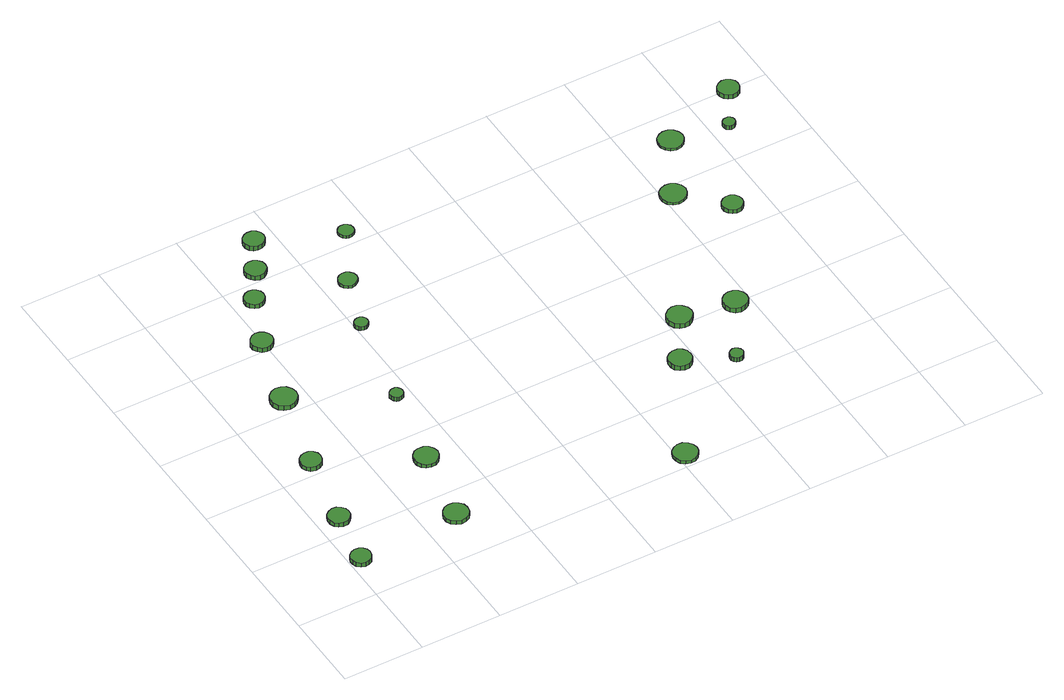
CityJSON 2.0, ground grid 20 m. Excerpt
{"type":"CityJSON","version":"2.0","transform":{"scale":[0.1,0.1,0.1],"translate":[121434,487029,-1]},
"CityObjects":{
"tree1":{"type":"SolitaryVegetationObject","attributes":{"function":"something"},"geometry":[{"type":"MultiSurface","lod":"1","boundaries":[[[0,1,2,3,4,5,6,7,8,9,10,11,12,13,14]],[[15,16,17,18,19,20,21,22,23,24,25,26,27,28,29]],[[0,29,28,1]],[[1,28,27,2]],[[2,27,26,3]],[[3,26,25,4]],[[4,25,24,5]],[[5,24,23,6]],[[6,23,22,7]],[[7,22,21,8]],[[8,21,20,9]],[[9,20,19,10]],[[10,19,18,11]],[[11,18,17,12]],[[12,17,16,13]],[[13,16,15,14]],[[14,15,29,0]]]}]},
"tree2":{"type":"SolitaryVegetationObject","attributes":{"function":"something"},"geometry":[{"type":"MultiSurface","lod":"1","boundaries":[[[30,31,32,33,34,35,36,37,38,39,40,41,42,43,44]],[[45,46,47,48,49,50,51,52,53,54,55,56,57,58,59]],[[30,59,58,31]],[[31,58,57,32]],[[32,57,56,33]],[[33,56,55,34]],[[34,55,54,35]],[[35,54,53,36]],[[36,53,52,37]],[[37,52,51,38]],[[38,51,50,39]],[[39,50,49,40]],[[40,49,48,41]],[[41,48,47,42]],[[42,47,46,43]],[[43,46,45,44]],[[44,45,59,30]]]}]},
"tree3":{"type":"SolitaryVegetationObject","attributes":{"function":"something"},"geometry":[{"type":"MultiSurface","lod":"1","boundaries":[[[60,61,62,63,64,65,66,67,68,69,70,71,72,73,74]],[[75,76,77,78,79,80,81,82,83,84,85,86,87,88,89]],[[60,89,88,61]],[[61,88,87,62]],[[62,87,86,63]],[[63,86,85,64]],[[64,85,84,65]],[[65,84,83,66]],[[66,83,82,67]],[[67,82,81,68]],[[68,81,80,69]],[[69,80,79,70]],[[70,79,78,71]],[[71,78,77,72]],[[72,77,76,73]],[[73,76,75,74]],[[74,75,89,60]]]}]},
"tree4":{"type":"SolitaryVegetationObject","attributes":{"function":"something"},"geometry":[{"type":"MultiSurface","lod":"1","boundaries":[[[90,91,92,93,94,95,96,97,98,99,100,101,102,103,104]],[[105,106,107,108,109,110,111,112,113,114,115,116,117,118,119]],[[90,119,118,91]],[[91,118,117,92]],[[92,117,116,93]],[[93,116,115,94]],[[94,115,114,95]],[[95,114,113,96]],[[96,113,112,97]],[[97,112,111,98]],[[98,111,110,99]],[[99,110,109,100]],[[100,109,108,101]],[[101,108,107,102]],[[102,107,106,103]],[[103,106,105,104]],[[104,105,119,90]]]}]},
"tree5":{"type":"SolitaryVegetationObject","attributes":{"function":"something"},"geometry":[{"type":"MultiSurface","lod":"1","boundaries":[[[120,121,122,123,124,125,126,127,128,129,130,131,132,133,134]],[[135,136,137,138,139,140,141,142,143,144,145,146,147,148,149]],[[120,149,148,121]],[[121,148,147,122]],[[122,147,146,123]],[[123,146,145,124]],[[124,145,144,125]],[[125,144,143,126]],[[126,143,142,127]],[[127,142,141,128]],[[128,141,140,129]],[[129,140,139,130]],[[130,139,138,131]],[[131,138,137,132]],[[132,137,136,133]],[[133,136,135,134]],[[134,135,149,120]]]}]},
"tree6":{"type":"SolitaryVegetationObject","attributes":{"function":"something"},"geometry":[{"type":"MultiSurface","lod":"1","boundaries":[[[150,151,152,153,154,155,156,157,158,159,160,161,162,163,164]],[[165,166,167,168,169,170,171,172,173,174,175,176,177,178,179]],[[150,179,178,151]],[[151,178,177,152]],[[152,177,176,153]],[[153,176,175,154]],[[154,175,174,155]],[[155,174,173,156]],[[156,173,172,157]],[[157,172,171,158]],[[158,171,170,159]],[[159,170,169,160]],[[160,169,168,161]],[[161,168,167,162]],[[162,167,166,163]],[[163,166,165,164]],[[164,165,179,150]]]}]},
"tree7":{"type":"SolitaryVegetationObject","attributes":{"function":"something"},"geometry":[{"type":"MultiSurface","lod":"1","boundaries":[[[180,181,182,183,184,185,186,187,188,189,190,191,192,193,194]],[[195,196,197,198,199,200,201,202,203,204,205,206,207,208,209]],[[180,209,208,181]],[[181,208,207,182]],[[182,207,206,183]],[[183,206,205,184]],[[184,205,204,185]],[[185,204,203,186]],[[186,203,202,187]],[[187,202,201,188]],[[188,201,200,189]],[[189,200,199,190]],[[190,199,198,191]],[[191,198,197,192]],[[192,197,196,193]],[[193,196,195,194]],[[194,195,209,180]]]}]},
"tree8":{"type":"SolitaryVegetationObject","attributes":{"function":"something"},"geometry":[{"type":"MultiSurface","lod":"1","boundaries":[[[210,211,212,213,214,215,216,217,218,219,220,221,222,223,224]],[[225,226,227,228,229,230,231,232,233,234,235,236,237,238,239]],[[210,239,238,211]],[[211,238,237,212]],[[212,237,236,213]],[[213,236,235,214]],[[214,235,234,215]],[[215,234,233,216]],[[216,233,232,217]],[[217,232,231,218]],[[218,231,230,219]],[[219,230,229,220]],[[220,229,228,221]],[[221,228,227,222]],[[222,227,226,223]],[[223,226,225,224]],[[224,225,239,210]]]}]},
"tree9":{"type":"SolitaryVegetationObject","attributes":{"function":"something"},"geometry":[{"type":"MultiSurface","lod":"1","boundaries":[[[240,241,242,243,244,245,246,247,248,249,250,251,252,253,254]],[[255,256,257,258,259,260,261,262,263,264,265,266,267,268,269]],[[240,269,268,241]],[[241,268,267,242]],[[242,267,266,243]],[[243,266,265,244]],[[244,265,264,245]],[[245,264,263,246]],[[246,263,262,247]],[[247,262,261,248]],[[248,261,260,249]],[[249,260,259,250]],[[250,259,258,251]],[[251,258,257,252]],[[252,257,256,253]],[[253,256,255,254]],[[254,255,269,240]]]}]},
"tree10":{"type":"SolitaryVegetationObject","attributes":{"function":"something"},"geometry":[{"type":"MultiSurface","lod":"1","boundaries":[[[270,271,272,273,274,275,276,277,278,279,280,281,282,283,284]],[[285,286,287,288,289,290,291,292,293,294,295,296,297,298,299]],[[270,299,298,271]],[[271,298,297,272]],[[272,297,296,273]],[[273,296,295,274]],[[274,295,294,275]],[[275,294,293,276]],[[276,293,292,277]],[[277,292,291,278]],[[278,291,290,279]],[[279,290,289,280]],[[280,289,288,281]],[[281,288,287,282]],[[282,287,286,283]],[[283,286,285,284]],[[284,285,299,270]]]}]},
"tree11":{"type":"SolitaryVegetationObject","attributes":{"function":"something"},"geometry":[{"type":"MultiSurface","lod":"1","boundaries":[[[300,301,302,303,304,305,306,307,308,309,310,311,312,313,314]],[[315,316,317,318,319,320,321,322,323,324,325,326,327,328,329]],[[300,329,328,301]],[[301,328,327,302]],[[302,327,326,303]],[[303,326,325,304]],[[304,325,324,305]],[[305,324,323,306]],[[306,323,322,307]],[[307,322,321,308]],[[308,321,320,309]],[[309,320,319,310]],[[310,319,318,311]],[[311,318,317,312]],[[312,317,316,313]],[[313,316,315,314]],[[314,315,329,300]]]}]},
"tree12":{"type":"SolitaryVegetationObject","attributes":{"function":"something"},"geometry":[{"type":"MultiSurface","lod":"1","boundaries":[[[330,331,332,333,334,335,336,337,338,339,340,341,342,343,344]],[[345,346,347,348,349,350,351,352,353,354,355,356,357,358,359]],[[330,359,358,331]],[[331,358,357,332]],[[332,357,356,333]],[[333,356,355,334]],[[334,355,354,335]],[[335,354,353,336]],[[336,353,352,337]],[[337,352,351,338]],[[338,351,350,339]],[[339,350,349,340]],[[340,349,348,341]],[[341,348,347,342]],[[342,347,346,343]],[[343,346,345,344]],[[344,345,359,330]]]}]},
"tree13":{"type":"SolitaryVegetationObject","attributes":{"function":"something"},"geometry":[{"type":"MultiSurface","lod":"1","boundaries":[[[360,361,362,363,364,365,366,367,368,369,370,371,372,373,374]],[[375,376,377,378,379,380,381,382,383,384,385,386,387,388,389]],[[360,389,388,361]],[[361,388,387,362]],[[362,387,386,363]],[[363,386,385,364]],[[364,385,384,365]],[[365,384,383,366]],[[366,383,382,367]],[[367,382,381,368]],[[368,381,380,369]],[[369,380,379,370]],[[370,379,378,371]],[[371,378,377,372]],[[372,377,376,373]],[[373,376,375,374]],[[374,375,389,360]]]}]},
"tree14":{"type":"SolitaryVegetationObject","attributes":{"function":"something"},"geometry":[{"type":"MultiSurface","lod":"1","boundaries":[[[390,391,392,393,394,395,396,397,398,399,400,401,402,403,404]],[[405,406,407,408,409,410,411,412,413,414,415,416,417,418,419]],[[390,419,418,391]],[[391,418,417,392]],[[392,417,416,393]],[[393,416,415,394]],[[394,415,414,395]],[[395,414,413,396]],[[396,413,412,397]],[[397,412,411,398]],[[398,411,410,399]],[[399,410,409,400]],[[400,409,408,401]],[[401,408,407,402]],[[402,407,406,403]],[[403,406,405,404]],[[404,405,419,390]]]}]},
"tree15":{"type":"SolitaryVegetationObject","attributes":{"function":"something"},"geometry":[{"type":"MultiSurface","lod":"1","boundaries":[[[420,421,422,423,424,425,426,427,428,429,430,431,432,433,434]],[[435,436,437,438,439,440,441,442,443,444,445,446,447,448,449]],[[420,449,448,421]],[[421,448,447,422]],[[422,447,446,423]],[[423,446,445,424]],[[424,445,444,425]],[[425,444,443,426]],[[426,443,442,427]],[[427,442,441,428]],[[428,441,440,429]],[[429,440,439,430]],[[430,439,438,431]],[[431,438,437,432]],[[432,437,436,433]],[[433,436,435,434]],[[434,435,449,420]]]}]},
"tree16":{"type":"SolitaryVegetationObject","attributes":{"function":"something"},"geometry":[{"type":"MultiSurface","lod":"1","boundaries":[[[450,451,452,453,454,455,456,457,458,459,460,461,462,463,464]],[[465,466,467,468,469,470,471,472,473,474,475,476,477,478,479]],[[450,479,478,451]],[[451,478,477,452]],[[452,477,476,453]],[[453,476,475,454]],[[454,475,474,455]],[[455,474,473,456]],[[456,473,472,457]],[[457,472,471,458]],[[458,471,470,459]],[[459,470,469,460]],[[460,469,468,461]],[[461,468,467,462]],[[462,467,466,463]],[[463,466,465,464]],[[464,465,479,450]]]}]},
"tree17":{"type":"SolitaryVegetationObject","attributes":{"function":"something"},"geometry":[{"type":"MultiSurface","lod":"1","boundaries":[[[480,481,482,483,484,485,486,487,488,489,490,491,492,493,494]],[[495,496,497,498,499,500,501,502,503,504,505,506,507,508,509]],[[480,509,508,481]],[[481,508,507,482]],[[482,507,506,483]],[[483,506,505,484]],[[484,505,504,485]],[[485,504,503,486]],[[486,503,502,487]],[[487,502,501,488]],[[488,501,500,489]],[[489,500,499,490]],[[490,499,498,491]],[[491,498,497,492]],[[492,497,496,493]],[[493,496,495,494]],[[494,495,509,480]]]}]},
"tree18":{"type":"SolitaryVegetationObject","attributes":{"function":"something"},"geometry":[{"type":"MultiSurface","lod":"1","boundaries":[[[510,511,512,513,514,515,516,517,518,519,520,521,522,523,524]],[[525,526,527,528,529,530,531,532,533,534,535,536,537,538,539]],[[510,539,538,511]],[[511,538,537,512]],[[512,537,536,513]],[[513,536,535,514]],[[514,535,534,515]],[[515,534,533,516]],[[516,533,532,517]],[[517,532,531,518]],[[518,531,530,519]],[[519,530,529,520]],[[520,529,528,521]],[[521,528,527,522]],[[522,527,526,523]],[[523,526,525,524]],[[524,525,539,510]]]}]},
"tree19":{"type":"SolitaryVegetationObject","attributes":{"function":"something"},"geometry":[{"type":"MultiSurface","lod":"1","boundaries":[[[540,541,542,543,544,545,546,547,548,549,550,551,552,553,554]],[[555,556,557,558,559,560,561,562,563,564,565,566,567,568,569]],[[540,569,568,541]],[[541,568,567,542]],[[542,567,566,543]],[[543,566,565,544]],[[544,565,564,545]],[[545,564,563,546]],[[546,563,562,547]],[[547,562,561,548]],[[548,561,560,549]],[[549,560,559,550]],[[550,559,558,551]],[[551,558,557,552]],[[552,557,556,553]],[[553,556,555,554]],[[554,555,569,540]]]}]},
"tree20":{"type":"SolitaryVegetationObject","attributes":{"function":"something"},"geometry":[{"type":"MultiSurface","lod":"1","boundaries":[[[570,571,572,573,574,575,576,577,578,579,580,581,582,583,584]],[[585,586,587,588,589,590,591,592,593,594,595,596,597,598,599]],[[570,599,598,571]],[[571,598,597,572]],[[572,597,596,573]],[[573,596,595,574]],[[574,595,594,575]],[[575,594,593,576]],[[576,593,592,577]],[[577,592,591,578]],[[578,591,590,579]],[[579,590,589,580]],[[580,589,588,581]],[[581,588,587,582]],[[582,587,586,583]],[[583,586,585,584]],[[584,585,599,570]]]}]},
"tree21":{"type":"SolitaryVegetationObject","attributes":{"function":"something"},"geometry":[{"type":"MultiSurface","lod":"1","boundaries":[[[600,601,602,603,604,605,606,607,608,609,610,611,612,613,614]],[[615,616,617,618,619,620,621,622,623,624,625,626,627,628,629]],[[600,629,628,601]],[[601,628,627,602]],[[602,627,626,603]],[[603,626,625,604]],[[604,625,624,605]],[[605,624,623,606]],[[606,623,622,607]],[[607,622,621,608]],[[608,621,620,609]],[[609,620,619,610]],[[610,619,618,611]],[[611,618,617,612]],[[612,617,616,613]],[[613,616,615,614]],[[614,615,629,600]]]}]},
"tree22":{"type":"SolitaryVegetationObject","attributes":{"function":"something"},"geometry":[{"type":"MultiSurface","lod":"1","boundaries":[[[630,631,632,633,634,635,636,637,638,639,640,641,642,643,644]],[[645,646,647,648,649,650,651,652,653,654,655,656,657,658,659]],[[630,659,658,631]],[[631,658,657,632]],[[632,657,656,633]],[[633,656,655,634]],[[634,655,654,635]],[[635,654,653,636]],[[636,653,652,637]],[[637,652,651,638]],[[638,651,650,639]],[[639,650,649,640]],[[640,649,648,641]],[[641,648,647,642]],[[642,647,646,643]],[[643,646,645,644]],[[644,645,659,630]]]}]},
"tree23":{"type":"SolitaryVegetationObject","attributes":{"function":"something"},"geometry":[{"type":"MultiSurface","lod":"1","boundaries":[[[660,661,662,663,664,665,666,667,668,669,670,671,672,673,674]],[[675,676,677,678,679,680,681,682,683,684,685,686,687,688,689]],[[660,689,688,661]],[[661,688,687,662]],[[662,687,686,663]],[[663,686,685,664]],[[664,685,684,665]],[[665,684,683,666]],[[666,683,682,667]],[[667,682,681,668]],[[668,681,680,669]],[[669,680,679,670]],[[670,679,678,671]],[[671,678,677,672]],[[672,677,676,673]],[[673,676,675,674]],[[674,675,689,660]]]}]},
"tree24":{"type":"SolitaryVegetationObject","attributes":{"function":"something"},"geometry":[{"type":"MultiSurface","lod":"1","boundaries":[[[690,691,692,693,694,695,696,697,698,699,700,701,702,703,704]],[[705,706,707,708,709,710,711,712,713,714,715,716,717,718,719]],[[690,719,718,691]],[[691,718,717,692]],[[692,717,716,693]],[[693,716,715,694]],[[694,715,714,695]],[[695,714,713,696]],[[696,713,712,697]],[[697,712,711,698]],[[698,711,710,699]],[[699,710,709,700]],[[700,709,708,701]],[[701,708,707,702]],[[702,707,706,703]],[[703,706,705,704]],[[704,705,719,690]]]}]}
},
"vertices":[
[53,114,18],[51,124,18],[45,132,18],[36,137,18],[26,138,18],[16,135,18],[8,128,18],[4,119,18],[4,109,18],[8,99,18],[16,92,18],[26,89,18],[36,90,18],[45,95,18],[51,104,18],[51,104,6],[45,95,6],[36,90,6],[26,89,6],[16,92,6],[8,99,6],[4,109,6],[4,119,6],[8,128,6],[16,135,6],[26,138,6],[36,137,6],[45,132,6],[51,124,6],[53,114,6],
[80,252,17],[78,262,17],[71,271,17],[62,277,17],[51,278,17],[40,274,17],[32,267,17],[28,257,17],[28,246,17],[32,236,17],[40,229,17],[51,225,17],[62,226,17],[71,232,17],[78,241,17],[78,241,6],[71,232,6],[62,226,6],[51,225,6],[40,229,6],[32,236,6],[28,246,6],[28,257,6],[32,267,6],[40,274,6],[51,278,6],[62,277,6],[71,271,6],[78,262,6],[80,252,6],
[118,437,18],[116,448,18],[110,456,18],[100,462,18],[90,463,18],[79,459,18],[71,452,18],[67,442,18],[67,432,18],[71,422,18],[79,415,18],[90,411,18],[100,413,18],[110,418,18],[116,427,18],[116,427,6],[110,418,6],[100,413,6],[90,411,6],[79,415,6],[71,422,6],[67,432,6],[67,442,6],[71,452,6],[79,459,6],[90,463,6],[100,462,6],[110,456,6],[116,448,6],[118,437,6],
[312,128,17],[310,140,17],[302,150,17],[291,156,17],[279,157,17],[267,154,17],[258,145,17],[253,134,17],[253,121,17],[258,110,17],[267,102,17],[279,98,17],[291,99,17],[302,105,17],[310,115,17],[310,115,6],[302,105,6],[291,99,6],[279,98,6],[267,102,6],[258,110,6],[253,121,6],[253,134,6],[258,145,6],[267,154,6],[279,157,6],[291,156,6],[302,150,6],[310,140,6],[312,128,6],
[174,638,23],[171,651,23],[163,662,23],[152,668,23],[139,670,23],[126,666,23],[116,657,23],[111,645,23],[111,631,23],[116,619,23],[126,611,23],[139,606,23],[152,608,23],[163,614,23],[171,625,23],[171,625,10],[163,614,10],[152,608,10],[139,606,10],[126,611,10],[116,619,10],[111,631,10],[111,645,10],[116,657,10],[126,666,10],[139,670,10],[152,668,10],[163,662,10],[171,651,10],[174,638,10],
[349,319,16],[346,331,16],[339,341,16],[328,347,16],[316,348,16],[304,345,16],[295,336,16],[290,325,16],[290,312,16],[295,301,16],[304,293,16],[316,289,16],[328,290,16],[339,297,16],[346,307,16],[346,307,6],[339,297,6],[328,290,6],[316,289,6],[304,293,6],[295,301,6],[290,312,6],[290,325,6],[295,336,6],[304,345,6],[316,348,6],[328,347,6],[339,341,6],[346,331,6],[349,319,6],
[221,820,22],[218,831,22],[212,840,22],[202,845,22],[192,847,22],[181,843,22],[173,836,22],[168,826,22],[168,815,22],[173,805,22],[181,797,22],[192,794,22],[202,795,22],[212,801,22],[218,809,22],[218,809,9],[212,801,9],[202,795,9],[192,794,9],[181,797,9],[173,805,9],[168,815,9],[168,826,9],[173,836,9],[181,843,9],[192,847,9],[202,845,9],[212,840,9],[218,831,9],[221,820,9],
[382,526,17],[381,533,17],[377,538,17],[371,542,17],[364,542,17],[358,540,17],[353,536,17],[350,530,17],[350,523,17],[353,517,17],[358,512,17],[364,510,17],[371,511,17],[377,514,17],[381,520,17],[381,520,6],[377,514,6],[371,511,6],[364,510,6],[358,512,6],[353,517,6],[350,523,6],[350,530,6],[353,536,6],[358,540,6],[364,542,6],[371,542,6],[377,538,6],[381,533,6],[382,526,6],
[277,951,18],[275,961,18],[269,969,18],[261,974,18],[251,975,18],[241,972,18],[233,965,18],[229,956,18],[229,946,18],[233,937,18],[241,930,18],[251,927,18],[261,928,18],[269,933,18],[275,941,18],[275,941,6],[269,933,6],[261,928,6],[251,927,6],[241,930,6],[233,937,6],[229,946,6],[229,956,6],[233,965,6],[241,972,6],[251,975,6],[261,974,6],[269,969,6],[275,961,6],[277,951,6],
[328,1030,19],[326,1040,19],[319,1049,19],[310,1054,19],[299,1055,19],[289,1052,19],[281,1045,19],[277,1035,19],[277,1024,19],[281,1015,19],[289,1007,19],[299,1004,19],[310,1005,19],[319,1011,19],[326,1019,19],[326,1019,6],[319,1011,6],[310,1005,6],[299,1004,6],[289,1007,6],[281,1015,6],[277,1024,6],[277,1035,6],[281,1045,6],[289,1052,6],[299,1055,6],[310,1054,6],[319,1049,6],[326,1040,6],[328,1030,6],
[432,762,17],[431,769,17],[427,774,17],[421,778,17],[414,778,17],[408,776,17],[403,772,17],[400,765,17],[400,759,17],[403,752,17],[408,748,17],[414,746,17],[421,746,17],[427,750,17],[431,755,17],[431,755,6],[427,750,6],[421,746,6],[414,746,6],[408,748,6],[403,752,6],[400,759,6],[400,765,6],[403,772,6],[408,776,6],[414,778,6],[421,778,6],[427,774,6],[431,769,6],[432,762,6],
[374,1113,19],[372,1123,19],[365,1132,19],[356,1137,19],[345,1138,19],[335,1135,19],[327,1128,19],[323,1118,19],[323,1108,19],[327,1098,19],[335,1091,19],[345,1088,19],[356,1089,19],[365,1094,19],[372,1103,19],[372,1103,6],[365,1094,6],[356,1089,6],[345,1088,6],[335,1091,6],[327,1098,6],[323,1108,6],[323,1118,6],[327,1128,6],[335,1135,6],[345,1138,6],[356,1137,6],[365,1132,6],[372,1123,6],[374,1113,6],
[486,900,14],[484,909,14],[478,916,14],[470,921,14],[461,922,14],[452,919,14],[445,913,14],[441,904,14],[441,895,14],[445,886,14],[452,880,14],[461,877,14],[470,878,14],[478,883,14],[484,890,14],[484,890,6],[478,883,6],[470,878,6],[461,877,6],[452,880,6],[445,886,6],[441,895,6],[441,904,6],[445,913,6],[452,919,6],[461,922,6],[470,921,6],[478,916,6],[484,909,6],[486,900,6],
[849,36,15],[846,48,15],[839,58,15],[828,65,15],[816,66,15],[804,62,15],[795,54,15],[790,42,15],[790,30,15],[795,18,15],[804,10,15],[816,6,15],[828,7,15],[839,14,15],[846,24,15],[846,24,6],[839,14,6],[828,7,6],[816,6,6],[804,10,6],[795,18,6],[790,30,6],[790,42,6],[795,54,6],[804,62,6],[816,66,6],[828,65,6],[839,58,6],[846,48,6],[849,36,6],
[559,1037,14],[558,1045,14],[553,1051,14],[546,1055,14],[538,1056,14],[531,1054,14],[525,1048,14],[522,1041,14],[522,1033,14],[525,1026,14],[531,1021,14],[538,1018,14],[546,1019,14],[553,1023,14],[558,1029,14],[558,1029,6],[553,1023,6],[546,1019,6],[538,1018,6],[531,1021,6],[525,1026,6],[522,1033,6],[522,1041,6],[525,1048,6],[531,1054,6],[538,1056,6],[546,1055,6],[553,1051,6],[558,1045,6],[559,1037,6],
[986,292,27],[984,304,27],[977,313,27],[967,319,27],[955,320,27],[944,316,27],[935,309,27],[931,298,27],[931,286,27],[935,276,27],[944,268,27],[955,264,27],[967,265,27],[977,271,27],[984,281,27],[984,281,14],[977,271,14],[967,265,14],[955,264,14],[944,268,14],[935,276,14],[931,286,14],[931,298,14],[935,309,14],[944,316,14],[955,320,14],[967,319,14],[977,313,14],[984,304,14],[986,292,14],
[1091,242,26],[1089,249,26],[1085,254,26],[1079,258,26],[1073,259,26],[1066,256,26],[1061,252,26],[1058,246,26],[1058,239,26],[1061,233,26],[1066,228,26],[1073,226,26],[1079,227,26],[1085,230,26],[1089,236,26],[1089,236,13],[1085,230,13],[1079,227,13],[1073,226,13],[1066,228,13],[1061,233,13],[1058,239,13],[1058,246,13],[1061,252,13],[1066,256,13],[1073,259,13],[1079,258,13],[1085,254,13],[1089,249,13],[1091,242,13],
[1063,418,20],[1060,431,20],[1052,441,20],[1041,448,20],[1029,449,20],[1017,445,20],[1007,436,20],[1002,425,20],[1002,412,20],[1007,400,20],[1017,392,20],[1029,388,20],[1041,389,20],[1052,396,20],[1060,406,20],[1060,406,7],[1052,396,7],[1041,389,7],[1029,388,7],[1017,392,7],[1007,400,7],[1002,412,7],[1002,425,7],[1007,436,7],[1017,445,7],[1029,449,7],[1041,448,7],[1052,441,7],[1060,431,7],[1063,418,7],
[1193,398,20],[1191,409,20],[1184,419,20],[1173,425,20],[1161,427,20],[1149,423,20],[1140,415,20],[1135,404,20],[1135,391,20],[1140,380,20],[1149,372,20],[1161,368,20],[1173,370,20],[1184,376,20],[1191,386,20],[1191,386,7],[1184,376,7],[1173,370,7],[1161,368,7],[1149,372,7],[1140,380,7],[1135,391,7],[1135,404,7],[1140,415,7],[1149,423,7],[1161,427,7],[1173,425,7],[1184,419,7],[1191,409,7],[1193,398,7],
[1257,770,13],[1254,783,13],[1246,793,13],[1235,800,13],[1222,801,13],[1209,797,13],[1199,789,13],[1194,776,13],[1194,763,13],[1199,751,13],[1209,742,13],[1222,738,13],[1235,740,13],[1246,746,13],[1254,757,13],[1254,757,6],[1246,746,6],[1235,740,6],[1222,738,6],[1209,742,6],[1199,751,6],[1194,763,6],[1194,776,6],[1199,789,6],[1209,797,6],[1222,801,6],[1235,800,6],[1246,793,6],[1254,783,6],[1257,770,6],
[1345,672,17],[1343,682,17],[1337,691,17],[1328,696,17],[1318,697,17],[1308,694,17],[1300,687,17],[1296,678,17],[1296,667,17],[1300,658,17],[1308,651,17],[1318,648,17],[1328,649,17],[1337,654,17],[1343,662,17],[1343,662,6],[1337,654,6],[1328,649,6],[1318,648,6],[1308,651,6],[1300,658,6],[1296,667,6],[1296,678,6],[1300,687,6],[1308,694,6],[1318,697,6],[1328,696,6],[1337,691,6],[1343,682,6],[1345,672,6],
[1340,922,13],[1337,934,13],[1330,944,13],[1319,951,13],[1306,952,13],[1294,948,13],[1284,940,13],[1279,928,13],[1279,915,13],[1284,904,13],[1294,895,13],[1306,891,13],[1319,893,13],[1330,899,13],[1337,909,13],[1337,909,6],[1330,899,6],[1319,893,6],[1306,891,6],[1294,895,6],[1284,904,6],[1279,915,6],[1279,928,6],[1284,940,6],[1294,948,6],[1306,952,6],[1319,951,6],[1330,944,6],[1337,934,6],[1340,922,6],
[1462,901,17],[1461,907,17],[1457,912,17],[1452,915,17],[1446,915,17],[1440,914,17],[1435,909,17],[1433,904,17],[1433,898,17],[1435,892,17],[1440,888,17],[1446,886,17],[1452,887,17],[1457,890,17],[1461,895,17],[1461,895,6],[1457,890,6],[1452,887,6],[1446,886,6],[1440,888,6],[1435,892,6],[1433,898,6],[1433,904,6],[1435,909,6],[1440,914,6],[1446,915,6],[1452,915,6],[1457,912,6],[1461,907,6],[1462,901,6],
[1528,996,18],[1526,1007,18],[1520,1015,18],[1510,1021,18],[1500,1022,18],[1489,1018,18],[1481,1011,18],[1477,1001,18],[1477,991,18],[1481,981,18],[1489,974,18],[1500,970,18],[1510,971,18],[1520,977,18],[1526,986,18],[1526,986,6],[1520,977,6],[1510,971,6],[1500,970,6],[1489,974,6],[1481,981,6],[1477,991,6],[1477,1001,6],[1481,1011,6],[1489,1018,6],[1500,1022,6],[1510,1021,6],[1520,1015,6],[1526,1007,6],[1528,996,6]
]}
